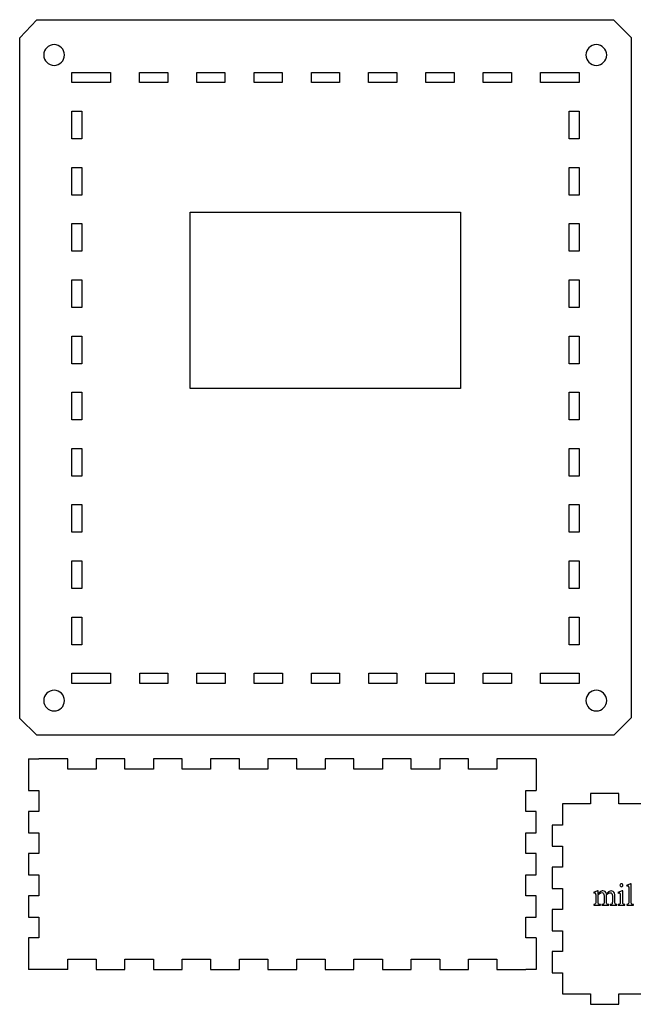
# Model space of a CAD drawing. Extents: x 8 to 597, y -292 to -3.
# Drawn here: x 7.9 to 186, y -292.1 to -6.9 of the extents above; entities that cross this region are included whole.
import ezdxf

# ---------------------------------------------------------------- set-up
doc = ezdxf.new("R2010")
doc.units = 0
doc.header["$MEASUREMENT"] = 0
doc.layers.add('LAYER_1', color=7, linetype='CONTINUOUS')

# ---------------------------------------------------------------- blocks, each defined once
blk = doc.blocks.new('BLOCK_2')
at = {"layer": 'LAYER_1', "color": 7}
for points in [[(173.29, -231.09), (173.29, -234.09)], [(181.49, -231.09), (173.29, -231.09)], [(181.49, -234.09), (181.49, -231.09)], [(189.58, -231.09), (189.58, -234.09)], [(197.78, -231.09), (189.58, -231.09)], [(197.78, -234.09), (197.78, -231.09)], [(205.86, -231.09), (205.86, -234.09)], [(214.07, -231.09), (205.86, -231.09)], [(214.07, -234.09), (214.07, -231.09)], [(222.15, -231.09), (222.15, -234.09)], [(230.35, -231.09), (222.15, -231.09)], [(230.35, -234.09), (230.35, -231.09)], [(238.43, -231.09), (238.43, -234.09)], [(246.64, -231.09), (238.43, -231.09)], [(246.64, -234.09), (246.64, -231.09)], [(254.72, -231.09), (254.72, -234.09)], [(262.92, -231.09), (254.72, -231.09)], [(262.92, -234.09), (262.92, -231.09)], [(271, -231.09), (271, -234.09)], [(279.21, -231.09), (271, -231.09)], [(279.21, -234.09), (279.21, -231.09)], [(287.29, -231.09), (287.29, -234.09)], [(295.49, -231.09), (287.29, -231.09)], [(295.49, -234.09), (295.49, -231.09)], [(303.58, -231.09), (303.58, -234.09)], [(311.78, -231.09), (303.58, -231.09)], [(311.78, -234.09), (311.78, -231.09)], [(319.86, -231.09), (319.86, -234.09)], [(328.07, -231.09), (319.86, -231.09)], [(328.07, -234.09), (328.07, -231.09)], [(173.29, -234.09), (165.15, -234.09)], [(165.15, -234.09), (165.15, -240.2)], [(189.58, -234.09), (181.49, -234.09)], [(205.86, -234.09), (197.78, -234.09)], [(222.15, -234.09), (214.07, -234.09)], [(238.43, -234.09), (230.35, -234.09)], [(254.72, -234.09), (246.64, -234.09)], [(271, -234.09), (262.92, -234.09)], [(287.29, -234.09), (279.21, -234.09)], [(303.58, -234.09), (295.49, -234.09)], [(319.86, -234.09), (311.78, -234.09)], [(336.21, -234.09), (328.07, -234.09)], [(336.21, -240.2), (336.21, -234.09)], [(162.15, -240.2), (162.15, -246.37)], [(165.15, -240.2), (162.15, -240.2)], [(339.21, -240.2), (336.21, -240.2)], [(339.21, -246.37), (339.21, -240.2)], [(162.15, -246.37), (165.15, -246.37)], [(165.15, -246.37), (165.15, -252.42)], [(336.21, -252.42), (336.21, -246.37)], [(336.21, -246.37), (339.21, -246.37)], [(162.15, -252.42), (162.15, -258.59)], [(165.15, -252.42), (162.15, -252.42)], [(339.21, -252.42), (336.21, -252.42)], [(339.21, -258.59), (339.21, -252.42)], [(162.15, -258.59), (165.15, -258.59)], [(165.15, -258.59), (165.15, -264.64)], [(336.21, -264.64), (336.21, -258.59)], [(336.21, -258.59), (339.21, -258.59)], [(162.15, -264.64), (162.15, -270.82)], [(165.15, -264.64), (162.15, -264.64)], [(339.21, -264.64), (336.21, -264.64)], [(339.21, -270.82), (339.21, -264.64)], [(162.15, -270.82), (165.15, -270.82)], [(165.15, -270.82), (165.15, -276.87)], [(336.21, -276.87), (336.21, -270.82)], [(336.21, -270.82), (339.21, -270.82)], [(162.15, -276.87), (162.15, -283.04)], [(165.15, -276.87), (162.15, -276.87)], [(339.21, -276.87), (336.21, -276.87)], [(339.21, -283.04), (339.21, -276.87)], [(162.15, -283.04), (165.15, -283.04)], [(165.15, -283.04), (165.15, -289.15)], [(336.21, -289.15), (336.21, -283.04)], [(336.21, -283.04), (339.21, -283.04)], [(165.15, -289.15), (173.29, -289.15)], [(173.29, -289.15), (173.29, -292.15)], [(181.49, -292.15), (181.49, -289.15)], [(181.49, -289.15), (189.58, -289.15)], [(189.58, -289.15), (189.58, -292.15)], [(197.78, -292.15), (197.78, -289.15)], [(197.78, -289.15), (205.86, -289.15)], [(205.86, -289.15), (205.86, -292.15)], [(214.07, -292.15), (214.07, -289.15)], [(214.07, -289.15), (222.15, -289.15)], [(222.15, -289.15), (222.15, -292.15)], [(230.35, -292.15), (230.35, -289.15)], [(230.35, -289.15), (238.43, -289.15)], [(238.43, -289.15), (238.43, -292.15)], [(246.64, -292.15), (246.64, -289.15)], [(246.64, -289.15), (254.72, -289.15)], [(254.72, -289.15), (254.72, -292.15)], [(262.92, -292.15), (262.92, -289.15)], [(262.92, -289.15), (271, -289.15)], [(271, -289.15), (271, -292.15)], [(279.21, -292.15), (279.21, -289.15)], [(279.21, -289.15), (287.29, -289.15)], [(287.29, -289.15), (287.29, -292.15)], [(295.49, -292.15), (295.49, -289.15)], [(295.49, -289.15), (303.58, -289.15)], [(303.58, -289.15), (303.58, -292.15)], [(311.78, -292.15), (311.78, -289.15)], [(311.78, -289.15), (319.86, -289.15)], [(319.86, -289.15), (319.86, -292.15)], [(328.07, -292.15), (328.07, -289.15)], [(328.07, -289.15), (336.21, -289.15)], [(173.29, -292.15), (181.49, -292.15)], [(189.58, -292.15), (197.78, -292.15)], [(205.86, -292.15), (214.07, -292.15)], [(222.15, -292.15), (230.35, -292.15)], [(238.43, -292.15), (246.64, -292.15)], [(254.72, -292.15), (262.92, -292.15)], [(271, -292.15), (279.21, -292.15)], [(287.29, -292.15), (295.49, -292.15)], [(303.58, -292.15), (311.78, -292.15)], [(319.86, -292.15), (328.07, -292.15)]]:
    blk.add_lwpolyline(points, dxfattribs=at)

msp = doc.modelspace()

# ---------------------------------------------------------------- linework, layer by layer
at = {"layer": 'LAYER_1', "color": 7}
for points in [[(180.05, -214.12), (12.87, -214.12), (7.94, -209.36), (7.94, -12.15), (12.87, -6.86), (179.91, -6.86), (185.03, -11.98), (185.03, -209.18), (180.05, -214.12)], [(10.49, -221.03), (13.49, -221.03)], [(10.49, -221.03), (10.49, -224.03)], [(21.84, -221.03), (13.49, -221.03)], [(21.84, -224.03), (21.84, -221.03)], [(38.43, -221.03), (30.08, -221.03)], [(30.08, -221.03), (30.08, -224.03)], [(38.43, -224.03), (38.43, -221.03)], [(55.02, -221.03), (46.66, -221.03)], [(46.66, -221.03), (46.66, -224.03)], [(55.02, -224.03), (55.02, -221.03)], [(71.61, -221.03), (63.25, -221.03)], [(63.25, -221.03), (63.25, -224.03)], [(71.61, -224.03), (71.61, -221.03)], [(88.19, -221.03), (79.84, -221.03)], [(79.84, -221.03), (79.84, -224.03)], [(88.19, -224.03), (88.19, -221.03)], [(104.78, -221.03), (96.43, -221.03)], [(96.43, -221.03), (96.43, -224.03)], [(104.78, -224.03), (104.78, -221.03)], [(121.37, -221.03), (113.02, -221.03)], [(113.02, -221.03), (113.02, -224.03)], [(121.37, -224.03), (121.37, -221.03)], [(137.96, -221.03), (129.61, -221.03)], [(129.61, -221.03), (129.61, -224.03)], [(137.96, -224.03), (137.96, -221.03)], [(154.55, -221.03), (146.19, -221.03)], [(146.19, -221.03), (146.19, -224.03)], [(157.55, -221.03), (154.55, -221.03)], [(157.55, -221.03), (157.55, -224.03)], [(10.49, -224.03), (10.49, -230.2)], [(30.08, -224.03), (21.84, -224.03)], [(46.66, -224.03), (38.43, -224.03)], [(63.25, -224.03), (55.02, -224.03)], [(79.84, -224.03), (71.61, -224.03)], [(96.43, -224.03), (88.19, -224.03)], [(113.02, -224.03), (104.78, -224.03)], [(129.61, -224.03), (121.37, -224.03)], [(146.19, -224.03), (137.96, -224.03)], [(157.55, -224.03), (157.55, -230.2)], [(10.49, -230.2), (13.49, -230.2)], [(13.49, -230.2), (13.49, -236.26)], [(154.55, -230.2), (157.55, -230.2)], [(154.55, -236.25), (154.55, -230.2)], [(13.49, -236.26), (10.49, -236.26)], [(10.49, -236.26), (10.49, -242.43)], [(157.55, -236.25), (154.55, -236.25)], [(157.55, -242.43), (157.55, -236.25)], [(10.49, -242.43), (13.49, -242.43)], [(13.49, -242.43), (13.49, -248.48)], [(154.55, -242.43), (157.55, -242.43)], [(154.55, -248.48), (154.55, -242.43)], [(13.49, -248.48), (10.49, -248.48)], [(10.49, -248.48), (10.49, -254.65)], [(157.55, -248.48), (154.55, -248.48)], [(157.55, -254.65), (157.55, -248.48)], [(10.49, -254.65), (13.49, -254.65)], [(13.49, -254.65), (13.49, -260.7)], [(154.55, -254.65), (157.55, -254.65)], [(154.55, -260.7), (154.55, -254.65)], [(13.49, -260.7), (10.49, -260.7)], [(10.49, -260.7), (10.49, -266.87)], [(157.55, -260.7), (154.55, -260.7)], [(157.55, -266.87), (157.55, -260.7)], [(10.49, -266.87), (13.49, -266.87)], [(13.49, -266.87), (13.49, -272.92)], [(154.55, -266.87), (157.55, -266.87)], [(154.55, -272.92), (154.55, -266.87)], [(13.49, -272.92), (10.49, -272.92)], [(10.49, -272.92), (10.49, -279.09)], [(157.55, -272.92), (154.55, -272.92)], [(157.55, -272.92), (157.55, -279.09)], [(10.49, -279.09), (10.49, -282.09)], [(21.84, -279.09), (30.08, -279.09)], [(21.84, -282.09), (21.84, -279.09)], [(30.08, -279.09), (30.08, -282.09)], [(38.43, -279.09), (46.66, -279.09)], [(38.43, -282.09), (38.43, -279.09)], [(46.66, -279.09), (46.66, -282.09)], [(55.02, -279.09), (63.25, -279.09)], [(55.02, -282.09), (55.02, -279.09)], [(63.25, -279.09), (63.25, -282.09)], [(71.61, -279.09), (79.84, -279.09)], [(71.61, -282.09), (71.61, -279.09)], [(79.84, -279.09), (79.84, -282.09)], [(88.19, -279.09), (96.43, -279.09)], [(88.19, -282.09), (88.19, -279.09)], [(96.43, -279.09), (96.43, -282.09)], [(104.78, -279.09), (113.02, -279.09)], [(104.78, -282.09), (104.78, -279.09)], [(113.02, -279.09), (113.02, -282.09)], [(121.37, -279.09), (129.61, -279.09)], [(121.37, -282.09), (121.37, -279.09)], [(129.61, -279.09), (129.61, -282.09)], [(137.96, -279.09), (146.19, -279.09)], [(137.96, -282.09), (137.96, -279.09)], [(146.19, -279.09), (146.19, -282.09)], [(157.55, -279.09), (157.55, -282.09)], [(13.49, -282.09), (10.49, -282.09)], [(21.84, -282.09), (13.49, -282.09)], [(30.08, -282.09), (38.43, -282.09)], [(46.66, -282.09), (55.02, -282.09)], [(63.25, -282.09), (71.61, -282.09)], [(79.84, -282.09), (88.19, -282.09)], [(96.43, -282.09), (104.78, -282.09)], [(113.02, -282.09), (121.37, -282.09)], [(129.61, -282.09), (137.96, -282.09)], [(146.19, -282.09), (154.55, -282.09)], [(157.55, -282.09), (154.55, -282.09)]]:
    msp.add_lwpolyline(points, dxfattribs=at)
at = {"layer": 'LAYER_1', "color": 1}
for points in [[(23.02, -25.1), (23.02, -25.1), (23.02, -22.18), (23.02, -22.18), (34.24, -22.18), (34.24, -22.18), (34.24, -25.1), (34.24, -25.1), (23.02, -25.1)], [(42.67, -25.1), (42.67, -25.1), (42.67, -22.18), (42.67, -22.18), (50.82, -22.18), (50.83, -22.18), (50.83, -25.1), (50.82, -25.1), (42.67, -25.1)], [(59.26, -25.1), (59.26, -25.1), (59.26, -22.18), (59.26, -22.18), (67.41, -22.18), (67.41, -22.18), (67.41, -25.1), (67.41, -25.1), (59.26, -25.1)], [(75.85, -25.1), (75.85, -25.1), (75.85, -22.18), (75.85, -22.18), (84, -22.18), (84, -22.18), (84, -25.1), (84, -25.1), (75.85, -25.1)], [(92.44, -25.1), (92.44, -25.1), (92.44, -22.18), (92.44, -22.18), (100.59, -22.18), (100.59, -22.18), (100.59, -25.1), (100.59, -25.1), (92.44, -25.1)], [(109.03, -25.1), (109.02, -25.1), (109.02, -22.18), (109.03, -22.18), (117.18, -22.18), (117.18, -22.18), (117.18, -25.1), (117.18, -25.1), (109.03, -25.1)], [(125.61, -25.1), (125.61, -25.1), (125.61, -22.18), (125.61, -22.18), (133.76, -22.18), (133.77, -22.18), (133.77, -25.1), (133.76, -25.1), (125.61, -25.1)], [(142.2, -25.1), (142.2, -25.1), (142.2, -22.18), (142.2, -22.18), (150.35, -22.18), (150.36, -22.18), (150.36, -25.1), (150.35, -25.1), (142.2, -25.1)], [(158.79, -25.1), (158.79, -25.1), (158.79, -22.18), (158.79, -22.18), (170, -22.18), (170, -22.18), (170, -25.1), (170, -25.1), (158.79, -25.1)], [(23.02, -41.38), (23.02, -41.38), (23.02, -33.38), (23.02, -33.38), (25.94, -33.38), (25.94, -33.38), (25.94, -41.38), (25.94, -41.38), (23.02, -41.38)], [(167.08, -41.38), (167.08, -41.38), (167.08, -33.38), (167.08, -33.38), (170, -33.38), (170, -33.38), (170, -41.38), (170, -41.38), (167.08, -41.38)], [(23.02, -57.67), (23.02, -57.67), (23.02, -49.67), (23.02, -49.67), (25.94, -49.67), (25.94, -49.67), (25.94, -57.67), (25.94, -57.67), (23.02, -57.67)], [(167.08, -57.67), (167.08, -57.67), (167.08, -49.67), (167.08, -49.67), (170, -49.67), (170, -49.67), (170, -57.67), (170, -57.67), (167.08, -57.67)], [(57.35, -113.7), (57.35, -62.67), (135.61, -62.67), (135.61, -113.7), (57.35, -113.7)], [(23.02, -73.96), (23.02, -73.95), (23.02, -65.95), (23.02, -65.95), (25.94, -65.95), (25.94, -65.95), (25.94, -73.95), (25.94, -73.96), (23.02, -73.96)], [(167.08, -73.96), (167.08, -73.95), (167.08, -65.95), (167.08, -65.95), (170, -65.95), (170, -65.95), (170, -73.95), (170, -73.96), (167.08, -73.96)], [(23.02, -90.24), (23.02, -90.24), (23.02, -82.24), (23.02, -82.24), (25.94, -82.24), (25.94, -82.24), (25.94, -90.24), (25.94, -90.24), (23.02, -90.24)], [(167.08, -90.24), (167.08, -90.24), (167.08, -82.24), (167.08, -82.24), (170, -82.24), (170, -82.24), (170, -90.24), (170, -90.24), (167.08, -90.24)], [(23.02, -106.53), (23.02, -106.52), (23.02, -98.53), (23.02, -98.52), (25.94, -98.52), (25.94, -98.53), (25.94, -106.52), (25.94, -106.53), (23.02, -106.53)], [(167.08, -106.53), (167.08, -106.52), (167.08, -98.53), (167.08, -98.52), (170, -98.52), (170, -98.53), (170, -106.52), (170, -106.53), (167.08, -106.53)], [(23.02, -122.81), (23.02, -122.81), (23.02, -114.81), (23.02, -114.81), (25.94, -114.81), (25.94, -114.81), (25.94, -122.81), (25.94, -122.81), (23.02, -122.81)], [(167.08, -122.81), (167.08, -122.81), (167.08, -114.81), (167.08, -114.81), (170, -114.81), (170, -114.81), (170, -122.81), (170, -122.81), (167.08, -122.81)], [(23.02, -139.1), (23.02, -139.1), (23.02, -131.1), (23.02, -131.09), (25.94, -131.09), (25.94, -131.1), (25.94, -139.1), (25.94, -139.1), (23.02, -139.1)], [(167.08, -139.1), (167.08, -139.1), (167.08, -131.1), (167.08, -131.09), (170, -131.09), (170, -131.1), (170, -139.1), (170, -139.1), (167.08, -139.1)], [(23.02, -155.38), (23.02, -155.38), (23.02, -147.38), (23.02, -147.38), (25.94, -147.38), (25.94, -147.38), (25.94, -155.38), (25.94, -155.38), (23.02, -155.38)], [(167.08, -155.38), (167.08, -155.38), (167.08, -147.38), (167.08, -147.38), (170, -147.38), (170, -147.38), (170, -155.38), (170, -155.38), (167.08, -155.38)], [(23.02, -171.67), (23.02, -171.67), (23.02, -163.67), (23.02, -163.67), (25.94, -163.67), (25.94, -163.67), (25.94, -171.67), (25.94, -171.67), (23.02, -171.67)], [(167.08, -171.67), (167.08, -171.67), (167.08, -163.67), (167.08, -163.67), (170, -163.67), (170, -163.67), (170, -171.67), (170, -171.67), (167.08, -171.67)], [(23.02, -187.96), (23.02, -187.95), (23.02, -179.95), (23.02, -179.95), (25.94, -179.95), (25.94, -179.95), (25.94, -187.95), (25.94, -187.96), (23.02, -187.96)], [(167.08, -187.96), (167.08, -187.95), (167.08, -179.95), (167.08, -179.95), (170, -179.95), (170, -179.95), (170, -187.95), (170, -187.96), (167.08, -187.96)], [(23.04, -199.16), (23.04, -199.16), (23.04, -196.24), (23.04, -196.24), (34.25, -196.24), (34.25, -196.24), (34.25, -199.16), (34.25, -199.16), (23.04, -199.16)], [(42.69, -199.16), (42.69, -199.16), (42.69, -196.24), (42.69, -196.24), (50.84, -196.24), (50.84, -196.24), (50.84, -199.16), (50.84, -199.16), (42.69, -199.16)], [(59.28, -199.16), (59.27, -199.16), (59.27, -196.24), (59.28, -196.24), (67.43, -196.24), (67.43, -196.24), (67.43, -199.16), (67.43, -199.16), (59.28, -199.16)], [(75.86, -199.16), (75.86, -199.16), (75.86, -196.24), (75.86, -196.24), (84.02, -196.24), (84.02, -196.24), (84.02, -199.16), (84.02, -199.16), (75.86, -199.16)], [(92.45, -199.16), (92.45, -199.16), (92.45, -196.24), (92.45, -196.24), (100.6, -196.24), (100.61, -196.24), (100.61, -199.16), (100.6, -199.16), (92.45, -199.16)], [(109.04, -199.16), (109.04, -199.16), (109.04, -196.24), (109.04, -196.24), (117.19, -196.24), (117.19, -196.24), (117.19, -199.16), (117.19, -199.16), (109.04, -199.16)], [(125.63, -199.16), (125.63, -199.16), (125.63, -196.24), (125.63, -196.24), (133.78, -196.24), (133.78, -196.24), (133.78, -199.16), (133.78, -199.16), (125.63, -199.16)], [(142.22, -199.16), (142.22, -199.16), (142.22, -196.24), (142.22, -196.24), (150.37, -196.24), (150.37, -196.24), (150.37, -199.16), (150.37, -199.16), (142.22, -199.16)], [(158.81, -199.16), (158.8, -199.16), (158.8, -196.24), (158.81, -196.24), (170.02, -196.24), (170.02, -196.24), (170.02, -199.16), (170.02, -199.16), (158.81, -199.16)]]:
    msp.add_lwpolyline(points, dxfattribs=at)
at = {"layer": 'LAYER_1', "color": 7}
for points, knots in [([(20.9, -17.09), (20.9, -18.75), (19.56, -20.09), (17.9, -20.09), (16.24, -20.09), (14.9, -18.75), (14.9, -17.09), (14.9, -15.43), (16.24, -14.09), (17.9, -14.09), (19.56, -14.09), (20.9, -15.43), (20.9, -17.09)], [0, 0, 0, 0, 1, 1, 1, 2, 2, 2, 3, 3, 3, 4, 4, 4, 4]), ([(177.98, -17.09), (177.98, -18.75), (176.63, -20.09), (174.98, -20.09), (173.32, -20.09), (171.98, -18.75), (171.98, -17.09), (171.98, -15.43), (173.32, -14.09), (174.98, -14.09), (176.63, -14.09), (177.98, -15.43), (177.98, -17.09)], [0, 0, 0, 0, 1, 1, 1, 2, 2, 2, 3, 3, 3, 4, 4, 4, 4]), ([(20.9, -204.15), (20.9, -205.81), (19.56, -207.15), (17.9, -207.15), (16.24, -207.15), (14.9, -205.81), (14.9, -204.15), (14.9, -202.5), (16.24, -201.15), (17.9, -201.15), (19.56, -201.15), (20.9, -202.5), (20.9, -204.15)], [0, 0, 0, 0, 1, 1, 1, 2, 2, 2, 3, 3, 3, 4, 4, 4, 4]), ([(177.98, -204.15), (177.98, -205.81), (176.63, -207.15), (174.98, -207.15), (173.32, -207.15), (171.98, -205.81), (171.98, -204.15), (171.98, -202.5), (173.32, -201.15), (174.98, -201.15), (176.63, -201.15), (177.98, -202.5), (177.98, -204.15)], [0, 0, 0, 0, 1, 1, 1, 2, 2, 2, 3, 3, 3, 4, 4, 4, 4]), ([(175.53, -260.14), (175.82, -259.85), (175.99, -259.68), (176.04, -259.64), (176.17, -259.53), (176.31, -259.44), (176.46, -259.38), (176.61, -259.32), (176.76, -259.29), (176.91, -259.29), (177.15, -259.29), (177.37, -259.36), (177.55, -259.51), (177.73, -259.65), (177.85, -259.86), (177.91, -260.14), (178.2, -259.79), (178.46, -259.56), (178.66, -259.45), (178.87, -259.35), (179.08, -259.29), (179.29, -259.29), (179.5, -259.29), (179.69, -259.35), (179.86, -259.45), (180.02, -259.56), (180.15, -259.74), (180.24, -259.98), (180.31, -260.15), (180.34, -260.42), (180.34, -260.77), (180.34, -260.77), (180.34, -262.48), (180.34, -262.48), (180.34, -262.73), (180.36, -262.9), (180.4, -262.99), (180.42, -263.06), (180.48, -263.11), (180.56, -263.15), (180.63, -263.2), (180.76, -263.22), (180.94, -263.22), (180.94, -263.22), (180.94, -263.38), (180.94, -263.38), (180.94, -263.38), (178.98, -263.38), (178.98, -263.38), (178.98, -263.38), (178.98, -263.22), (178.98, -263.22), (178.98, -263.22), (179.06, -263.22), (179.06, -263.22), (179.23, -263.22), (179.36, -263.19), (179.46, -263.12), (179.53, -263.08), (179.57, -263), (179.6, -262.9), (179.61, -262.85), (179.62, -262.71), (179.62, -262.48), (179.62, -262.48), (179.62, -260.77), (179.62, -260.77), (179.62, -260.45), (179.58, -260.22), (179.5, -260.09), (179.39, -259.9), (179.21, -259.81), (178.96, -259.81), (178.81, -259.81), (178.65, -259.85), (178.5, -259.93), (178.34, -260), (178.16, -260.15), (177.94, -260.35), (177.94, -260.35), (177.93, -260.4), (177.93, -260.4), (177.93, -260.4), (177.94, -260.59), (177.94, -260.59), (177.94, -260.59), (177.94, -262.48), (177.94, -262.48), (177.94, -262.75), (177.95, -262.92), (177.98, -262.99), (178.01, -263.05), (178.07, -263.11), (178.15, -263.15), (178.24, -263.2), (178.38, -263.22), (178.58, -263.22), (178.58, -263.22), (178.58, -263.38), (178.58, -263.38), (178.58, -263.38), (176.58, -263.38), (176.58, -263.38), (176.58, -263.38), (176.58, -263.22), (176.58, -263.22), (176.8, -263.22), (176.95, -263.2), (177.03, -263.14), (177.11, -263.09), (177.17, -263.01), (177.2, -262.91), (177.22, -262.86), (177.22, -262.72), (177.22, -262.48), (177.22, -262.48), (177.22, -260.77), (177.22, -260.77), (177.22, -260.45), (177.17, -260.22), (177.08, -260.08), (176.95, -259.89), (176.77, -259.8), (176.55, -259.8), (176.39, -259.8), (176.24, -259.84), (176.08, -259.92), (175.84, -260.05), (175.66, -260.19), (175.53, -260.35), (175.53, -260.35), (175.53, -262.48), (175.53, -262.48), (175.53, -262.74), (175.55, -262.91), (175.58, -262.99), (175.62, -263.07), (175.67, -263.12), (175.74, -263.16), (175.81, -263.2), (175.96, -263.22), (176.17, -263.22), (176.17, -263.22), (176.17, -263.38), (176.17, -263.38), (176.17, -263.38), (174.21, -263.38), (174.21, -263.38), (174.21, -263.38), (174.21, -263.22), (174.21, -263.22), (174.39, -263.22), (174.52, -263.2), (174.59, -263.16), (174.66, -263.12), (174.72, -263.06), (174.76, -262.98), (174.79, -262.89), (174.81, -262.73), (174.81, -262.48), (174.81, -262.48), (174.81, -260.96), (174.81, -260.96), (174.81, -260.53), (174.8, -260.25), (174.77, -260.12), (174.75, -260.02), (174.72, -259.96), (174.68, -259.92), (174.63, -259.89), (174.58, -259.87), (174.5, -259.87), (174.42, -259.87), (174.32, -259.89), (174.21, -259.93), (174.21, -259.93), (174.15, -259.78), (174.15, -259.78), (174.15, -259.78), (175.34, -259.29), (175.34, -259.29), (175.34, -259.29), (175.53, -259.29), (175.53, -259.29), (175.53, -259.29), (175.53, -260.14), (175.53, -260.14)], [0, 0, 0, 0, 1, 1, 1, 2, 2, 2, 3, 3, 3, 4, 4, 4, 5, 5, 5, 6, 6, 6, 7, 7, 7, 8, 8, 8, 9, 9, 9, 10, 10, 10, 11, 11, 11, 12, 12, 12, 13, 13, 13, 14, 14, 14, 15, 15, 15, 16, 16, 16, 17, 17, 17, 18, 18, 18, 19, 19, 19, 20, 20, 20, 21, 21, 21, 22, 22, 22, 23, 23, 23, 24, 24, 24, 25, 25, 25, 26, 26, 26, 27, 27, 27, 28, 28, 28, 29, 29, 29, 30, 30, 30, 31, 31, 31, 32, 32, 32, 33, 33, 33, 34, 34, 34, 35, 35, 35, 36, 36, 36, 37, 37, 37, 38, 38, 38, 39, 39, 39, 40, 40, 40, 41, 41, 41, 42, 42, 42, 43, 43, 43, 44, 44, 44, 45, 45, 45, 46, 46, 46, 47, 47, 47, 48, 48, 48, 49, 49, 49, 50, 50, 50, 51, 51, 51, 52, 52, 52, 53, 53, 53, 54, 54, 54, 55, 55, 55, 56, 56, 56, 57, 57, 57, 58, 58, 58, 59, 59, 59, 60, 60, 60, 61, 61, 61, 62, 62, 62, 62]), ([(182.62, -259.29), (182.62, -259.29), (182.62, -262.48), (182.62, -262.48), (182.62, -262.73), (182.64, -262.9), (182.68, -262.98), (182.71, -263.06), (182.77, -263.12), (182.84, -263.16), (182.91, -263.2), (183.04, -263.22), (183.23, -263.22), (183.23, -263.22), (183.23, -263.38), (183.23, -263.38), (183.23, -263.38), (181.3, -263.38), (181.3, -263.38), (181.3, -263.38), (181.3, -263.22), (181.3, -263.22), (181.49, -263.22), (181.62, -263.2), (181.69, -263.17), (181.75, -263.13), (181.81, -263.07), (181.84, -262.98), (181.88, -262.89), (181.9, -262.73), (181.9, -262.48), (181.9, -262.48), (181.9, -260.95), (181.9, -260.95), (181.9, -260.52), (181.89, -260.24), (181.86, -260.11), (181.84, -260.02), (181.81, -259.96), (181.77, -259.92), (181.73, -259.89), (181.67, -259.87), (181.59, -259.87), (181.51, -259.87), (181.41, -259.89), (181.3, -259.93), (181.3, -259.93), (181.24, -259.78), (181.24, -259.78), (181.24, -259.78), (182.43, -259.29), (182.43, -259.29), (182.43, -259.29), (182.62, -259.29), (182.62, -259.29)], [0, 0, 0, 0, 1, 1, 1, 2, 2, 2, 3, 3, 3, 4, 4, 4, 5, 5, 5, 6, 6, 6, 7, 7, 7, 8, 8, 8, 9, 9, 9, 10, 10, 10, 11, 11, 11, 12, 12, 12, 13, 13, 13, 14, 14, 14, 15, 15, 15, 16, 16, 16, 17, 17, 17, 18, 18, 18, 18]), ([(182.26, -257.21), (182.38, -257.21), (182.49, -257.26), (182.57, -257.34), (182.66, -257.43), (182.7, -257.53), (182.7, -257.65), (182.7, -257.77), (182.66, -257.88), (182.57, -257.96), (182.49, -258.05), (182.38, -258.09), (182.26, -258.09), (182.14, -258.09), (182.04, -258.05), (181.95, -257.96), (181.86, -257.88), (181.82, -257.77), (181.82, -257.65), (181.82, -257.53), (181.86, -257.43), (181.95, -257.34), (182.03, -257.26), (182.14, -257.21), (182.26, -257.21)], [0, 0, 0, 0, 1, 1, 1, 2, 2, 2, 3, 3, 3, 4, 4, 4, 5, 5, 5, 6, 6, 6, 7, 7, 7, 8, 8, 8, 8]), ([(185.08, -257.21), (185.08, -257.21), (185.08, -262.48), (185.08, -262.48), (185.08, -262.73), (185.1, -262.89), (185.14, -262.98), (185.18, -263.06), (185.23, -263.12), (185.31, -263.16), (185.38, -263.2), (185.52, -263.22), (185.73, -263.22), (185.73, -263.22), (185.73, -263.38), (185.73, -263.38), (185.73, -263.38), (183.78, -263.38), (183.78, -263.38), (183.78, -263.38), (183.78, -263.22), (183.78, -263.22), (183.96, -263.22), (184.09, -263.2), (184.15, -263.17), (184.22, -263.13), (184.27, -263.07), (184.31, -262.98), (184.35, -262.89), (184.37, -262.73), (184.37, -262.48), (184.37, -262.48), (184.37, -258.87), (184.37, -258.87), (184.37, -258.43), (184.36, -258.15), (184.34, -258.05), (184.32, -257.95), (184.28, -257.88), (184.24, -257.84), (184.19, -257.8), (184.14, -257.78), (184.07, -257.78), (183.99, -257.78), (183.9, -257.81), (183.78, -257.85), (183.78, -257.85), (183.71, -257.7), (183.71, -257.7), (183.71, -257.7), (184.89, -257.21), (184.89, -257.21), (184.89, -257.21), (185.08, -257.21), (185.08, -257.21)], [0, 0, 0, 0, 1, 1, 1, 2, 2, 2, 3, 3, 3, 4, 4, 4, 5, 5, 5, 6, 6, 6, 7, 7, 7, 8, 8, 8, 9, 9, 9, 10, 10, 10, 11, 11, 11, 12, 12, 12, 13, 13, 13, 14, 14, 14, 15, 15, 15, 16, 16, 16, 17, 17, 17, 18, 18, 18, 18])]:
    msp.add_open_spline(points, degree=3, knots=knots, dxfattribs=at)

# ---------------------------------------------------------------- block references
at = {"layer": 'LAYER_1'}
msp.add_blockref('BLOCK_2', (0, 0), dxfattribs=at)

doc.saveas('drawing.dxf')
